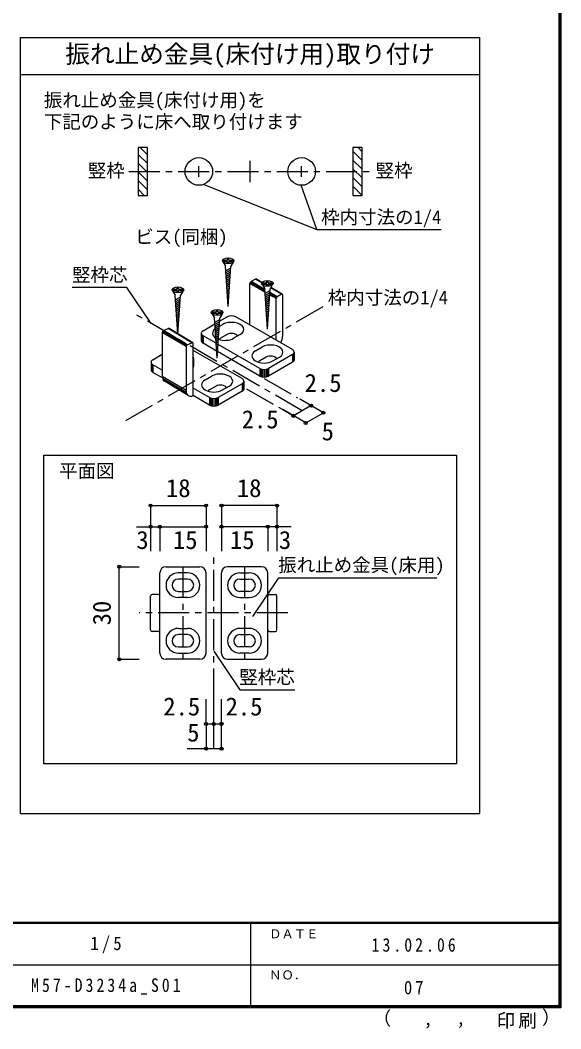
# Model space of a CAD drawing. Units: millimetres, scale not verified, with parts at other scales. Extents: x -973 to 977, y -763 to 696.
# Drawn here: x 538 to 977, y -718 to 100 of the extents above; entities that cross this region are included whole.
import ezdxf
from ezdxf.enums import TextEntityAlignment as Align

# ---------------------------------------------------------------- set-up
doc = ezdxf.new("R2010")
doc.units = ezdxf.units.MM
doc.header["$LTSCALE"] = 5
doc.header["$PDMODE"] = 32
doc.header["$PDSIZE"] = 2.5
doc.linetypes.add('CHAIN1', pattern=[8, 5, -1, 1, -1])
for name, color, linetype in [('0-7_金物', 7, 'Continuous'), ('0-A_文字', 3, 'Continuous'), ('0-B_寸法', 7, 'Continuous'), ('1-4_枠', 3, 'Continuous'), ('1-7_金物', 7, 'Continuous'), ('1-A_文字', 7, 'Continuous'), ('1-B_寸法', 7, 'Continuous'), ('4-4_枠', 3, 'Continuous'), ('4-A_寸法', 7, 'Continuous'), ('4-C', 4, 'Continuous'), ('F-1_枠', 6, 'Continuous'), ('F-A_文字', 7, 'Continuous')]:
    doc.layers.add(name, color=color, linetype=linetype)
doc.styles.add('ＭＳ ゴシック', font='')
doc.styles.get('ＭＳ ゴシック').set_extended_font_data('MS Gothic')

msp = doc.modelspace()

# ---------------------------------------------------------------- linework, layer by layer
at = {"layer": '0-7_金物'}
for p, q in [((702.782, -96.213), (704.606, -99.373)), ((702.887, -94.442), (702.887, -95.475)), ((702.887, -94.442), (706.25, -94.442)), ((702.887, -95.475), (706.25, -95.475)), ((706.25, -92.925), (707.284, -92.925)), ((706.25, -94.442), (706.25, -92.925)), ((706.25, -96.991), (706.25, -95.475)), ((706.25, -96.991), (707.284, -96.991)), ((707.284, -94.442), (707.284, -92.925)), ((707.284, -94.442), (710.647, -94.442)), ((707.284, -95.475), (710.647, -95.475)), ((707.284, -96.991), (707.284, -95.475)), ((710.752, -96.213), (708.928, -99.373)), ((710.647, -95.475), (710.647, -94.442)), ((706.767, -131.992), (704.606, -99.373)), ((708.824, -100.948), (704.859, -103.192)), ((708.716, -102.576), (704.959, -104.703)), ((708.608, -104.204), (705.059, -106.213)), ((708.5, -105.832), (705.16, -107.723)), ((706.767, -131.992), (708.928, -99.373)), ((708.393, -107.46), (705.26, -109.234)), ((708.285, -109.088), (705.36, -110.744)), ((708.177, -110.716), (705.46, -112.255)), ((708.069, -112.345), (705.56, -113.765)), ((707.961, -113.973), (705.66, -115.275)), ((724.445, -147.12), (724.445, -113.44)), ((736.606, -120.461), (724.445, -113.44)), ((736.586, -120.15), (724.475, -113.158)), ((736.562, -119.788), (724.563, -112.861)), ((736.536, -119.4), (724.704, -112.568)), ((736.51, -119.011), (724.887, -112.301)), ((736.486, -118.649), (725.1, -112.075)), ((728.864, -109.867), (725.329, -111.909)), ((736.466, -118.338), (725.329, -111.909)), ((733.987, -112.825), (728.864, -109.867)), ((734.079, -112.648), (729.093, -109.77)), ((734.147, -112.544), (729.306, -109.749)), ((734.172, -112.509), (729.489, -109.805)), ((734.707, -112.813), (734.707, -113.847)), ((734.707, -112.813), (738.07, -112.813)), ((734.707, -113.847), (738.07, -113.847)), ((738.07, -111.297), (739.104, -111.297)), ((738.07, -112.813), (738.07, -111.297)), ((738.07, -115.363), (738.07, -113.847)), ((739.104, -112.813), (739.104, -111.297)), ((739.104, -112.813), (742.467, -112.813)), ((739.104, -113.847), (742.467, -113.847)), ((739.104, -115.363), (739.104, -113.847)), ((742.467, -113.847), (742.467, -112.813)), ((661.971, -119.776), (663.795, -122.935)), ((662.077, -118.004), (665.44, -118.004)), ((662.077, -118.004), (662.077, -119.038)), ((662.077, -119.038), (665.44, -119.038)), ((665.44, -118.004), (665.44, -116.488)), ((665.44, -116.488), (666.473, -116.488)), ((665.44, -120.554), (665.44, -119.038)), ((665.44, -120.554), (666.473, -120.554)), ((666.473, -118.004), (666.473, -116.488)), ((666.473, -118.004), (669.836, -118.004)), ((669.942, -119.776), (668.117, -122.935)), ((669.836, -119.038), (669.836, -118.004)), ((707.853, -115.601), (705.76, -116.786)), ((707.745, -117.229), (705.86, -118.296)), ((707.637, -118.857), (705.96, -119.807)), ((707.53, -120.485), (706.06, -121.317)), ((707.422, -122.113), (706.16, -122.828)), ((734.602, -114.585), (736.426, -117.744)), ((738.587, -150.363), (736.426, -117.744)), ((740.644, -119.319), (736.679, -121.563)), ((740.536, -120.947), (736.779, -123.074)), ((740.428, -122.575), (736.879, -124.584)), ((738.07, -115.363), (739.104, -115.363)), ((738.587, -150.363), (740.748, -117.744)), ((745.658, -125.687), (740.422, -122.664)), ((745.688, -125.405), (740.441, -122.376)), ((745.777, -125.108), (740.463, -122.041)), ((745.917, -124.816), (740.487, -121.681)), ((746.1, -124.548), (740.511, -121.321)), ((746.313, -124.323), (740.533, -120.986)), ((746.542, -124.156), (740.552, -120.698)), ((742.572, -114.585), (740.748, -117.744)), ((750.078, -122.115), (741.188, -116.982)), ((750.306, -122.018), (741.287, -116.81)), ((750.52, -121.996), (741.35, -116.702)), ((750.703, -122.053), (741.371, -116.665)), ((750.078, -122.115), (746.542, -124.156)), ((750.961, -122.625), (750.961, -156.306)), ((665.869, -154.238), (663.795, -122.935)), ((668.013, -124.51), (664.049, -126.754)), ((667.905, -126.138), (664.149, -128.265)), ((667.797, -127.766), (664.249, -129.775)), ((667.69, -129.394), (664.349, -131.286)), ((666.037, -154.338), (668.117, -122.935)), ((707.314, -123.741), (706.26, -124.338)), ((707.206, -125.37), (706.36, -125.848)), ((707.098, -126.998), (706.46, -127.359)), ((706.99, -128.626), (706.56, -128.869)), ((740.32, -124.203), (736.979, -126.095)), ((740.212, -125.831), (737.079, -127.605)), ((740.104, -127.459), (737.179, -129.115)), ((739.997, -129.088), (737.28, -130.626)), ((739.889, -130.716), (737.38, -132.136)), ((745.658, -159.367), (745.658, -125.687)), ((667.582, -131.022), (664.449, -132.796)), ((667.474, -132.65), (664.549, -134.306)), ((667.366, -134.279), (664.649, -135.817)), ((667.258, -135.907), (664.749, -137.327)), ((667.15, -137.535), (664.849, -138.838)), ((693.791, -138.147), (695.615, -141.306)), ((693.896, -136.375), (697.259, -136.375)), ((693.896, -136.375), (693.896, -137.409)), ((693.896, -137.409), (697.259, -137.409)), ((697.259, -136.375), (697.259, -134.859)), ((697.259, -134.859), (698.293, -134.859)), ((697.259, -138.925), (697.259, -137.409)), ((697.259, -138.925), (698.293, -138.925)), ((698.293, -136.375), (698.293, -134.859)), ((698.293, -136.375), (701.656, -136.375)), ((701.761, -138.147), (699.937, -141.306)), ((701.656, -137.409), (701.656, -136.375)), ((739.781, -132.344), (737.48, -133.647)), ((739.673, -133.972), (737.58, -135.157)), ((739.565, -135.6), (737.68, -136.667)), ((739.457, -137.228), (737.78, -138.178)), ((739.349, -138.856), (737.88, -139.688)), ((667.042, -139.163), (664.949, -140.348)), ((666.934, -140.791), (665.049, -141.858)), ((666.827, -142.419), (665.149, -143.369)), ((666.719, -144.047), (665.249, -144.879)), ((666.611, -145.675), (665.349, -146.39)), ((686.438, -151.713), (695.941, -146.226)), ((697.776, -173.925), (695.615, -141.306)), ((699.833, -142.881), (695.868, -145.125)), ((699.725, -144.509), (695.968, -146.636)), ((699.617, -146.137), (696.068, -148.146)), ((697.776, -173.925), (699.937, -141.306)), ((702.348, -146.61), (699.476, -148.268)), ((699.757, -144.023), (705.883, -140.486)), ((758.916, -167.022), (712.954, -140.486)), ((739.242, -140.485), (737.98, -141.199)), ((739.134, -142.113), (738.08, -142.709)), ((739.026, -143.741), (738.18, -144.22)), ((738.918, -145.369), (738.28, -145.73)), ((738.81, -146.997), (738.38, -147.24)), ((672.585, -164.554), (653.302, -153.064)), ((653.302, -153.064), (653.302, -188.787)), ((672.618, -164.261), (653.334, -152.77)), ((672.714, -163.959), (653.43, -152.469)), ((672.866, -163.671), (653.582, -152.181)), ((673.064, -163.416), (653.781, -151.925)), ((673.295, -163.211), (654.012, -151.72)), ((654.259, -151.579), (658.09, -149.972)), ((673.543, -163.07), (654.259, -151.579)), ((677.373, -161.463), (658.09, -149.972)), ((677.621, -161.396), (658.337, -149.905)), ((677.852, -161.407), (658.568, -149.917)), ((678.05, -161.496), (658.767, -150.005)), ((666.503, -147.304), (665.449, -147.9)), ((666.395, -148.932), (665.549, -149.411)), ((666.287, -150.56), (665.65, -150.921)), ((666.179, -152.188), (665.75, -152.431)), ((684.974, -153.754), (684.974, -159.878)), ((685.144, -154.501), (685.144, -160.625)), ((685.643, -155.197), (685.643, -161.321)), ((699.509, -147.765), (696.168, -149.657)), ((699.401, -149.393), (696.269, -151.167)), ((699.294, -151.022), (696.369, -152.678)), ((699.186, -152.65), (696.469, -154.188)), ((699.078, -154.278), (696.569, -155.698)), ((705.883, -154.775), (700.58, -157.837)), ((716.49, -154.775), (711.187, -157.837)), ((673.543, -163.07), (677.373, -161.463)), ((678.331, -204.363), (678.331, -162.144)), ((686.438, -155.795), (686.438, -161.919)), ((696.978, -161.881), (686.438, -155.795)), ((697.4, -168.248), (686.438, -161.919)), ((698.97, -155.906), (696.669, -157.209)), ((698.862, -157.534), (696.769, -158.719)), ((698.754, -159.162), (696.869, -160.23)), ((698.646, -160.79), (696.969, -161.74)), ((698.539, -162.419), (697.069, -163.25)), ((732.4, -182.331), (698.515, -162.768)), ((645.627, -175.275), (653.302, -170.844)), ((672.585, -164.554), (672.585, -200.278)), ((718.106, -190.584), (678.331, -167.62)), ((698.431, -164.047), (697.169, -164.761)), ((698.323, -165.675), (697.269, -166.271)), ((698.215, -167.303), (697.369, -167.782)), ((698.107, -168.931), (697.469, -169.292)), ((697.999, -170.559), (697.569, -170.803)), ((732.4, -188.455), (698.125, -168.666)), ((728.864, -168.043), (734.168, -164.981)), ((758.916, -171.105), (739.471, -182.331)), ((758.916, -171.105), (758.916, -177.228)), ((759.711, -170.507), (759.711, -176.63)), ((760.211, -169.811), (760.211, -175.934)), ((760.381, -169.063), (760.381, -175.187)), ((644.163, -177.316), (644.163, -183.44)), ((644.333, -178.063), (644.333, -184.187)), ((644.833, -178.76), (644.833, -184.883)), ((653.302, -183.788), (645.627, -179.357)), ((645.627, -179.357), (645.627, -185.481)), ((678.608, -174.254), (678.608, -180.378)), ((737.703, -173.146), (732.4, -176.208)), ((758.916, -177.228), (739.471, -188.455)), ((743.007, -176.208), (748.31, -173.146)), ((653.406, -189.972), (645.627, -185.481)), ((732.4, -182.331), (732.4, -188.455)), ((733.435, -182.79), (733.435, -188.914)), ((734.641, -183.079), (734.641, -189.202)), ((735.935, -183.177), (735.935, -189.301)), ((737.23, -183.079), (737.23, -189.202)), ((738.435, -182.79), (738.435, -188.914)), ((739.471, -182.331), (739.471, -188.455)), ((672.585, -200.278), (653.302, -188.787)), ((672.781, -201.877), (653.498, -190.386)), ((673.355, -203.203), (654.072, -191.712)), ((674.268, -204.165), (654.985, -192.674)), ((688.054, -191.605), (693.357, -188.543)), ((718.106, -194.667), (698.66, -205.894)), ((718.106, -194.667), (718.106, -200.79)), ((718.9, -194.069), (718.9, -200.193)), ((719.4, -193.373), (719.4, -199.496)), ((719.57, -192.626), (719.57, -198.749)), ((691.589, -205.894), (678.331, -198.239)), ((691.589, -212.017), (678.331, -204.363)), ((696.892, -196.708), (691.589, -199.77)), ((718.106, -200.79), (698.66, -212.017)), ((702.196, -199.77), (707.499, -196.708)), ((691.589, -205.894), (691.589, -212.017)), ((692.625, -206.352), (692.625, -212.476)), ((693.831, -206.641), (693.831, -212.764)), ((695.125, -206.739), (695.125, -212.863)), ((696.419, -206.641), (696.419, -212.764)), ((697.625, -206.352), (697.625, -212.476)), ((698.66, -205.894), (698.66, -212.017)), ((557.149, -502.839), (557.149, -252.704)), ((892.007, -502.839), (557.149, -502.839))]:
    msp.add_line(p, q, dxfattribs=at)
for points in [[(666.473, -120.554), (666.473, -119.038), (669.836, -119.038)], [(698.293, -138.925), (698.293, -137.409), (701.656, -137.409)], [(557.149, -252.704), (892.007, -252.704), (892.007, -502.839)]]:
    msp.add_lwpolyline(points, dxfattribs=at)
for centre in [(706.767, -94.958), (738.587, -113.33), (665.956, -118.521), (697.776, -136.892)]:
    msp.add_ellipse(centre, major_axis=(4.71, 0), ratio=0.5, dxfattribs=at)
for centre, major_axis, ratio, start_param, end_param in [((725.329, -112.929), (0.625, 1.083), 0.57735, 0.7853982, 2.3561945), ((728.864, -110.888), (0.625, 1.083), 0.57735, 6.2831853, 7.0685835), ((750.078, -123.135), (0.625, 1.083), 0.57735, 5.4977871, 7.0685835), ((746.542, -125.177), (0.625, 1.083), 0.57735, 0.7853982, 2.3561945), ((709.419, -150.692), (10, 0), 0.57735, 5.4977871, 8.6393798), ((709.419, -142.527), (-5, 0), 0.57735, 3.9269908, 5.4977871), ((654.259, -152.662), (0.64, 1.074), 0.663414, 0.7318184, 2.3026147), ((658.09, -151.055), (0.64, 1.074), 0.663414, 6.2296055, 7.0150037), ((689.974, -153.754), (-5, 0), 0.57735, 5.4977871, 7.0685835), ((704.116, -153.754), (10, 0), 0.57735, 2.4831952, 3.8764508), ((709.419, -156.816), (5, 0), 0.57735, 0.2617994, 2.3561945), ((673.543, -164.153), (0.64, 1.074), 0.663414, 0.7318184, 2.3026147), ((677.373, -162.546), (0.64, 1.074), 0.663414, 5.4442074, 7.0150037), ((689.974, -159.878), (-5, 0), 0.57735, 6.2831853, 7.0685835), ((704.116, -153.754), (10, 0), 0.57735, 4.1506266, 5.4977871), ((704.116, -159.878), (5, 0), 0.57735, 2.3561945, 2.7802255), ((741.239, -169.063), (10, 0), 0.57735, 5.4977871, 8.6393798), ((745.658, -159.367), (3.75, 6.495), 0.57735, 4.712389, 5.4977871), ((735.935, -172.125), (10, 0), 0.57735, 2.3561945, 5.4977871), ((755.381, -169.063), (-5, 0), 0.57735, 2.3561945, 3.9269908), ((649.163, -177.316), (-5, 0), 0.57735, 5.4977871, 7.0685835), ((668.608, -174.254), (10, 0), 0.57735, 6.047146, 6.5192246), ((668.608, -180.378), (10, 0), 0.57735, 6.047146, 6.5192246), ((735.935, -178.249), (5, 0), 0.57735, 2.3561945, 2.7802255), ((741.239, -175.187), (5, 0), 0.57735, 0.2617994, 2.3561945), ((755.381, -175.187), (-5, 0), 0.57735, 2.3561945, 3.1415927), ((649.163, -183.44), (-5, 0), 0.57735, 6.2831853, 7.0685835), ((700.428, -192.626), (10, 0), 0.57735, 5.4977871, 8.6393798), ((735.935, -180.29), (-5, 0), 0.57735, 0.7853982, 2.3561945), ((659.047, -186.377), (3.839, 6.443), 0.663414, 2.3026147, 3.0880129), ((695.125, -195.687), (10, 0), 0.57735, 2.3561945, 5.4977871), ((700.428, -198.749), (5, 0), 0.57735, 0.2617994, 2.3561945), ((714.57, -192.626), (-5, 0), 0.57735, 2.3561945, 3.9269908), ((735.935, -186.414), (-5, 0), 0.57735, 0.7853982, 2.3561945), ((678.331, -197.867), (3.839, 6.443), 0.663414, 2.3026147, 3.873411), ((695.125, -201.811), (5, 0), 0.57735, 2.3561945, 2.7802255), ((714.57, -198.749), (-5, 0), 0.57735, 2.3561945, 3.1415927), ((695.125, -203.852), (-5, 0), 0.57735, 0.7853982, 2.3561945), ((695.125, -209.976), (-5, 0), 0.57735, 0.7853982, 2.3561945)]:
    msp.add_ellipse(centre, major_axis=major_axis, ratio=ratio, start_param=start_param, end_param=end_param, dxfattribs=at)
at = {"layer": '0-A_文字'}
for p, q in [((538.284, -543.141), (538.284, 85.992)), ((538.284, 85.992), (910.997, 85.992)), ((910.997, -543.141), (910.997, 85.992)), ((538.284, 55.992), (910.997, 55.992)), ((538.284, -543.141), (910.997, -543.141))]:
    msp.add_line(p, q, dxfattribs=at)
at = {"layer": '0-A_文字', "color": 4}
for p, q in [((624.48, -116.673), (580.076, -116.673)), ((644.164, -145.765), (624.48, -116.673)), ((726.736, -383.348), (747.96, -351.981)), ((747.96, -351.981), (875.947, -351.981)), ((695.121, -411.453), (716.345, -442.82)), ((716.345, -442.82), (760.749, -442.82))]:
    msp.add_line(p, q, dxfattribs=at)
at = {"layer": '0-B_寸法', "color": 4, "linetype": 'CHAIN1'}
for p, q in [((783.602, -132.357), (622.777, -225.21)), ((766.826, -216.584), (631.029, -138.182)), ((735.935, -190.496), (763.041, -206.146)), ((721.641, -198.749), (751.038, -215.722))]:
    msp.add_line(p, q, dxfattribs=at)
at = {"layer": '0-B_寸法', "color": 4}
for p, q in [((773.973, -212.457), (759.679, -220.71)), ((773.973, -212.457), (765.002, -207.278)), ((783.973, -218.231), (765.332, -207.469)), ((751.038, -215.722), (759.679, -220.71)), ((769.679, -226.484), (751.038, -215.722)), ((769.679, -226.484), (783.973, -218.231))]:
    msp.add_line(p, q, dxfattribs=at)
at = {"layer": '0-B_寸法'}
for p in [(773.973, -212.457), (759.679, -220.71), (783.973, -218.231), (769.679, -226.484)]:
    msp.add_point(p, dxfattribs=at)
at = {"layer": '1-4_枠', "color": 4, "linetype": 'CHAIN1'}
for p, q in [((695.079, -490.637), (695.079, -333.105)), ((670.079, -343.105), (670.079, -418.105)), ((720.079, -343.105), (720.079, -418.105)), ((755.079, -380.605), (634.624, -380.605))]:
    msp.add_line(p, q, dxfattribs=at)
at = {"layer": '1-7_金物'}
for p, q in [((656.329, -343.105), (683.829, -343.105)), ((733.829, -343.105), (706.329, -343.105)), ((651.329, -413.105), (651.329, -348.105)), ((673.829, -348.105), (666.329, -348.105)), ((688.829, -413.105), (688.829, -348.105)), ((701.329, -413.105), (701.329, -348.105)), ((716.329, -348.105), (723.829, -348.105)), ((738.829, -413.105), (738.829, -348.105)), ((673.829, -353.105), (666.329, -353.105)), ((716.329, -353.105), (723.829, -353.105)), ((643.829, -394.355), (643.829, -366.855)), ((650.079, -365.605), (645.079, -365.605)), ((666.329, -363.105), (673.829, -363.105)), ((723.829, -363.105), (716.329, -363.105)), ((740.079, -365.605), (745.079, -365.605)), ((746.329, -394.355), (746.329, -366.855)), ((673.829, -368.105), (666.329, -368.105)), ((716.329, -368.105), (723.829, -368.105)), ((650.079, -395.605), (645.079, -395.605)), ((666.329, -393.105), (673.829, -393.105)), ((673.829, -398.105), (666.329, -398.105)), ((723.829, -393.105), (716.329, -393.105)), ((716.329, -398.105), (723.829, -398.105)), ((740.079, -395.605), (745.079, -395.605)), ((666.329, -408.105), (673.829, -408.105)), ((723.829, -408.105), (716.329, -408.105)), ((666.329, -413.105), (673.829, -413.105)), ((723.829, -413.105), (716.329, -413.105)), ((683.829, -418.105), (656.329, -418.105)), ((706.329, -418.105), (733.829, -418.105))]:
    msp.add_line(p, q, dxfattribs=at)
for centre, radius, start, end in [((656.329, -348.105), 5, 90, 180), ((683.829, -348.105), 5, 0, 90), ((706.329, -348.105), 5, 90, 180), ((733.829, -348.105), 5, 0, 90), ((666.329, -358.105), 10, 90, 270), ((673.829, -358.105), 10, 270, 90), ((716.329, -358.105), 10, 90, 270), ((723.829, -358.105), 10, 270, 90), ((666.329, -358.105), 5, 90, 270), ((673.829, -358.105), 5, 270, 90), ((716.329, -358.105), 5, 90, 270), ((723.829, -358.105), 5, 270, 90), ((645.079, -366.855), 1.25, 90, 180), ((650.079, -366.855), 1.25, 0, 90), ((740.079, -366.855), 1.25, 90, 180), ((745.079, -366.855), 1.25, 0, 90), ((645.079, -394.355), 1.25, 180, 270), ((650.079, -394.355), 1.25, 270, 0), ((666.329, -403.105), 10, 90, 270), ((666.329, -403.105), 5, 90, 270), ((673.829, -403.105), 10, 270, 90), ((673.829, -403.105), 5, 270, 90), ((716.329, -403.105), 10, 90, 270), ((716.329, -403.105), 5, 90, 270), ((723.829, -403.105), 10, 270, 90), ((723.829, -403.105), 5, 270, 90), ((740.079, -394.355), 1.25, 180, 270), ((745.079, -394.355), 1.25, 270, 0), ((656.329, -413.105), 5, 180, 270), ((683.829, -413.105), 5, 270, 0), ((706.329, -413.105), 5, 180, 270), ((733.829, -413.105), 5, 270, 0)]:
    msp.add_arc(centre, radius, start, end, dxfattribs=at)
at = {"layer": '1-B_寸法', "color": 4}
for p, q in [((643.829, -293.497), (688.829, -293.497)), ((643.829, -293.497), (643.829, -310.605)), ((688.829, -293.497), (688.829, -310.605)), ((701.329, -293.497), (701.329, -310.605)), ((746.329, -293.497), (701.329, -293.497)), ((746.329, -293.497), (746.329, -310.605)), ((632.264, -310.605), (651.329, -310.605)), ((643.829, -310.605), (643.829, -330.605)), ((651.329, -310.605), (651.329, -330.605)), ((651.329, -310.605), (688.829, -310.605)), ((688.829, -310.605), (688.829, -330.605)), ((738.829, -310.605), (701.329, -310.605)), ((701.329, -310.605), (701.329, -330.605)), ((738.829, -310.605), (738.829, -330.605)), ((757.894, -310.605), (738.829, -310.605)), ((746.329, -310.605), (746.329, -330.605)), ((618.446, -343.105), (634.624, -343.105)), ((618.446, -418.105), (618.446, -343.105)), ((618.446, -418.105), (634.624, -418.105)), ((688.829, -470.621), (688.829, -450.621)), ((695.079, -470.621), (695.079, -450.621)), ((701.329, -470.621), (701.329, -450.621)), ((688.829, -470.621), (688.829, -490.637)), ((688.829, -470.621), (695.079, -470.621)), ((695.079, -470.621), (701.329, -470.621)), ((701.329, -490.637), (701.329, -470.621)), ((701.329, -490.637), (673.53, -490.637))]:
    msp.add_line(p, q, dxfattribs=at)
at = {"layer": '1-B_寸法'}
for p in [(643.829, -293.497), (688.829, -293.497), (701.329, -293.497), (746.329, -293.497), (643.829, -310.605), (651.329, -310.605), (688.829, -310.605), (701.329, -310.605), (738.829, -310.605), (746.329, -310.605), (618.446, -343.105), (618.446, -418.105), (688.829, -470.621), (695.079, -470.621), (701.329, -470.621), (688.829, -490.637), (701.329, -490.637)]:
    msp.add_point(p, dxfattribs=at)
at = {"layer": '4-4_枠'}
for p, q in [((633.757, -3.198), (633.757, -41.948)), ((641.257, -3.198), (633.757, -3.198)), ((641.257, -41.948), (641.257, -3.198)), ((808.024, -3.198), (808.024, -41.948)), ((815.524, -3.198), (808.024, -3.198)), ((815.524, -41.948), (815.524, -3.198)), ((633.757, -41.948), (641.257, -41.948)), ((808.024, -41.948), (815.524, -41.948))]:
    msp.add_line(p, q, dxfattribs=at)
at = {"layer": '4-4_枠', "color": 4, "linetype": 'CHAIN1'}
for p, q in [((724.641, -31.323), (724.641, -13.823)), ((626.257, -22.573), (823.024, -22.573)), ((682.949, -26.948), (682.949, -18.198)), ((766.332, -26.948), (766.332, -18.198))]:
    msp.add_line(p, q, dxfattribs=at)
at = {"layer": '4-A_寸法'}
msp.add_line((778.697, -69.637), (879.679, -69.637), dxfattribs=at)
msp.add_lwpolyline([(686.887, -33.073), (778.697, -69.637), (765.872, -33.778)], dxfattribs=at)
for centre in [(682.949, -22.573), (766.332, -22.573)]:
    msp.add_circle(centre, 11.214, dxfattribs=at)
at = {"layer": '4-C'}
for p, q in [((641.257, -9.137), (635.318, -3.198)), ((815.524, -13.698), (808.024, -6.198)), ((815.524, -6.627), (812.095, -3.198)), ((641.257, -16.208), (633.757, -8.708)), ((641.257, -23.279), (633.757, -15.779)), ((815.524, -20.769), (808.024, -13.269)), ((641.257, -30.35), (633.757, -22.85)), ((815.524, -27.84), (808.024, -20.34)), ((641.257, -37.421), (633.757, -29.921)), ((815.524, -34.911), (808.024, -27.411)), ((638.713, -41.948), (633.757, -36.992)), ((815.49, -41.948), (808.024, -34.482)), ((808.419, -41.948), (808.024, -41.553))]:
    msp.add_line(p, q, dxfattribs=at)
at = {"layer": 'F-1_枠'}
for p, q in [((974.986, 695.833), (974.986, -700.833)), ((975.82, 695.833), (975.82, -700.833)), ((976.653, 695.833), (976.653, -700.833)), ((976.653, -631.667), (-973.347, -631.667)), ((976.653, -632.5), (-973.347, -632.5)), ((724.986, -632.5), (724.986, -699.167)), ((1.653, -665.833), (974.986, -665.834)), ((976.653, -699.167), (-973.347, -699.167)), ((976.653, -700), (-973.347, -700)), ((976.653, -700.833), (-973.347, -700.833))]:
    msp.add_line(p, q, dxfattribs=at)

# ---------------------------------------------------------------- texts
at = {"layer": '0-A_文字', "color": 7, "style": 'ＭＳ ゴシック'}
for s, height, p in [('振れ止め金具(床付け用)取り付け', 14.66, (574.641, 60.992)), ('振れ止め金具(床付け用)を', 11, (557.193, 26.533)), ('下記のように床へ取り付けます', 11, (557.193, 8.997)), ('竪枠', 11, (592.904, -30.526)), ('竪枠', 11, (826.377, -30.526)), ('枠内寸法の1/4', 11, (782.179, -68.387)), ('枠内寸法の1/4', 11, (787.576, -133.607)), ('平面図', 11, (569.59, -274.181))]:
    msp.add_text(s, height=height, dxfattribs=at).set_placement(p, align=Align.BOTTOM_LEFT)
at = {"layer": '0-B_寸法', "style": 'ＭＳ ゴシック'}
for s, height, p in [('ビス(同梱)', 11, (631.339, -84.295)), ('2.5', 14.66, (768.808, -205.734)), ('2.5', 14.66, (717.745, -235.266)), ('5', 14.66, (782.613, -244.997))]:
    msp.add_text(s, height=height, dxfattribs=at).set_placement(p, align=Align.BOTTOM_LEFT)
at = {"layer": '1-A_文字', "style": 'ＭＳ ゴシック'}
for s, p in [('竪枠芯', (580.076, -115.174)), ('振れ止め金具(床用)', (747.364, -350.481)), ('竪枠芯', (715.749, -441.321))]:
    msp.add_text(s, height=11, dxfattribs=at).set_placement(p, align=Align.BOTTOM_LEFT)
at = {"layer": '1-B_寸法', "style": 'ＭＳ ゴシック'}
for s, p in [('18', (656.329, -290.997)), ('18', (713.829, -290.997)), ('3', (632.264, -333.105)), ('15', (661.954, -333.105)), ('15', (708.204, -333.105)), ('3', (747.894, -333.105)), ('2.5', (654.141, -468.121)), ('2.5', (704.67, -468.121)), ('5', (673.53, -489.248))]:
    msp.add_text(s, height=14.66, dxfattribs=at).set_placement(p, align=Align.BOTTOM_LEFT)
msp.add_text('30', height=14.66, rotation=90, dxfattribs=at).set_placement((615.946, -390.605), align=Align.BOTTOM_LEFT)
at = {"layer": 'F-A_文字', "style": 'ＭＳ ゴシック'}
for s, height, p in [('ＤＡＴＥ', 7.331, (739.986, -646.667)), ('ＮＯ．', 7.331, (739.986, -680.001)), ('（', 11, (823.992, -718.052)), ('）', 11, (961.387, -717.355)), (',', 11, (865.199, -718.052)), (',', 11, (891.686, -717.588))]:
    msp.add_text(s, height=height, dxfattribs=at).set_placement(p, align=Align.BOTTOM_LEFT)
at = {"layer": 'F-A_文字', "char_height": 11, "attachment_point": 7, "style": 'ＭＳ ゴシック'}
for s, insert in [('\\T1.38;\\W0.9;1/5', (594.986, -656.667)), ('\\T1.39;\\W0.85;13.02.06', (823.111, -655.417)), ('\\T1.39;\\W0.85;M57-D3234a_S01', (546.861, -690.001)), ('\\T1.36;\\W0.9;07', (849.361, -690.001)), ('\\T1.17;印刷', (924.678, -717.82))]:
    msp.add_mtext(s, dxfattribs=dict(at, insert=insert))

doc.saveas('drawing.dxf')
